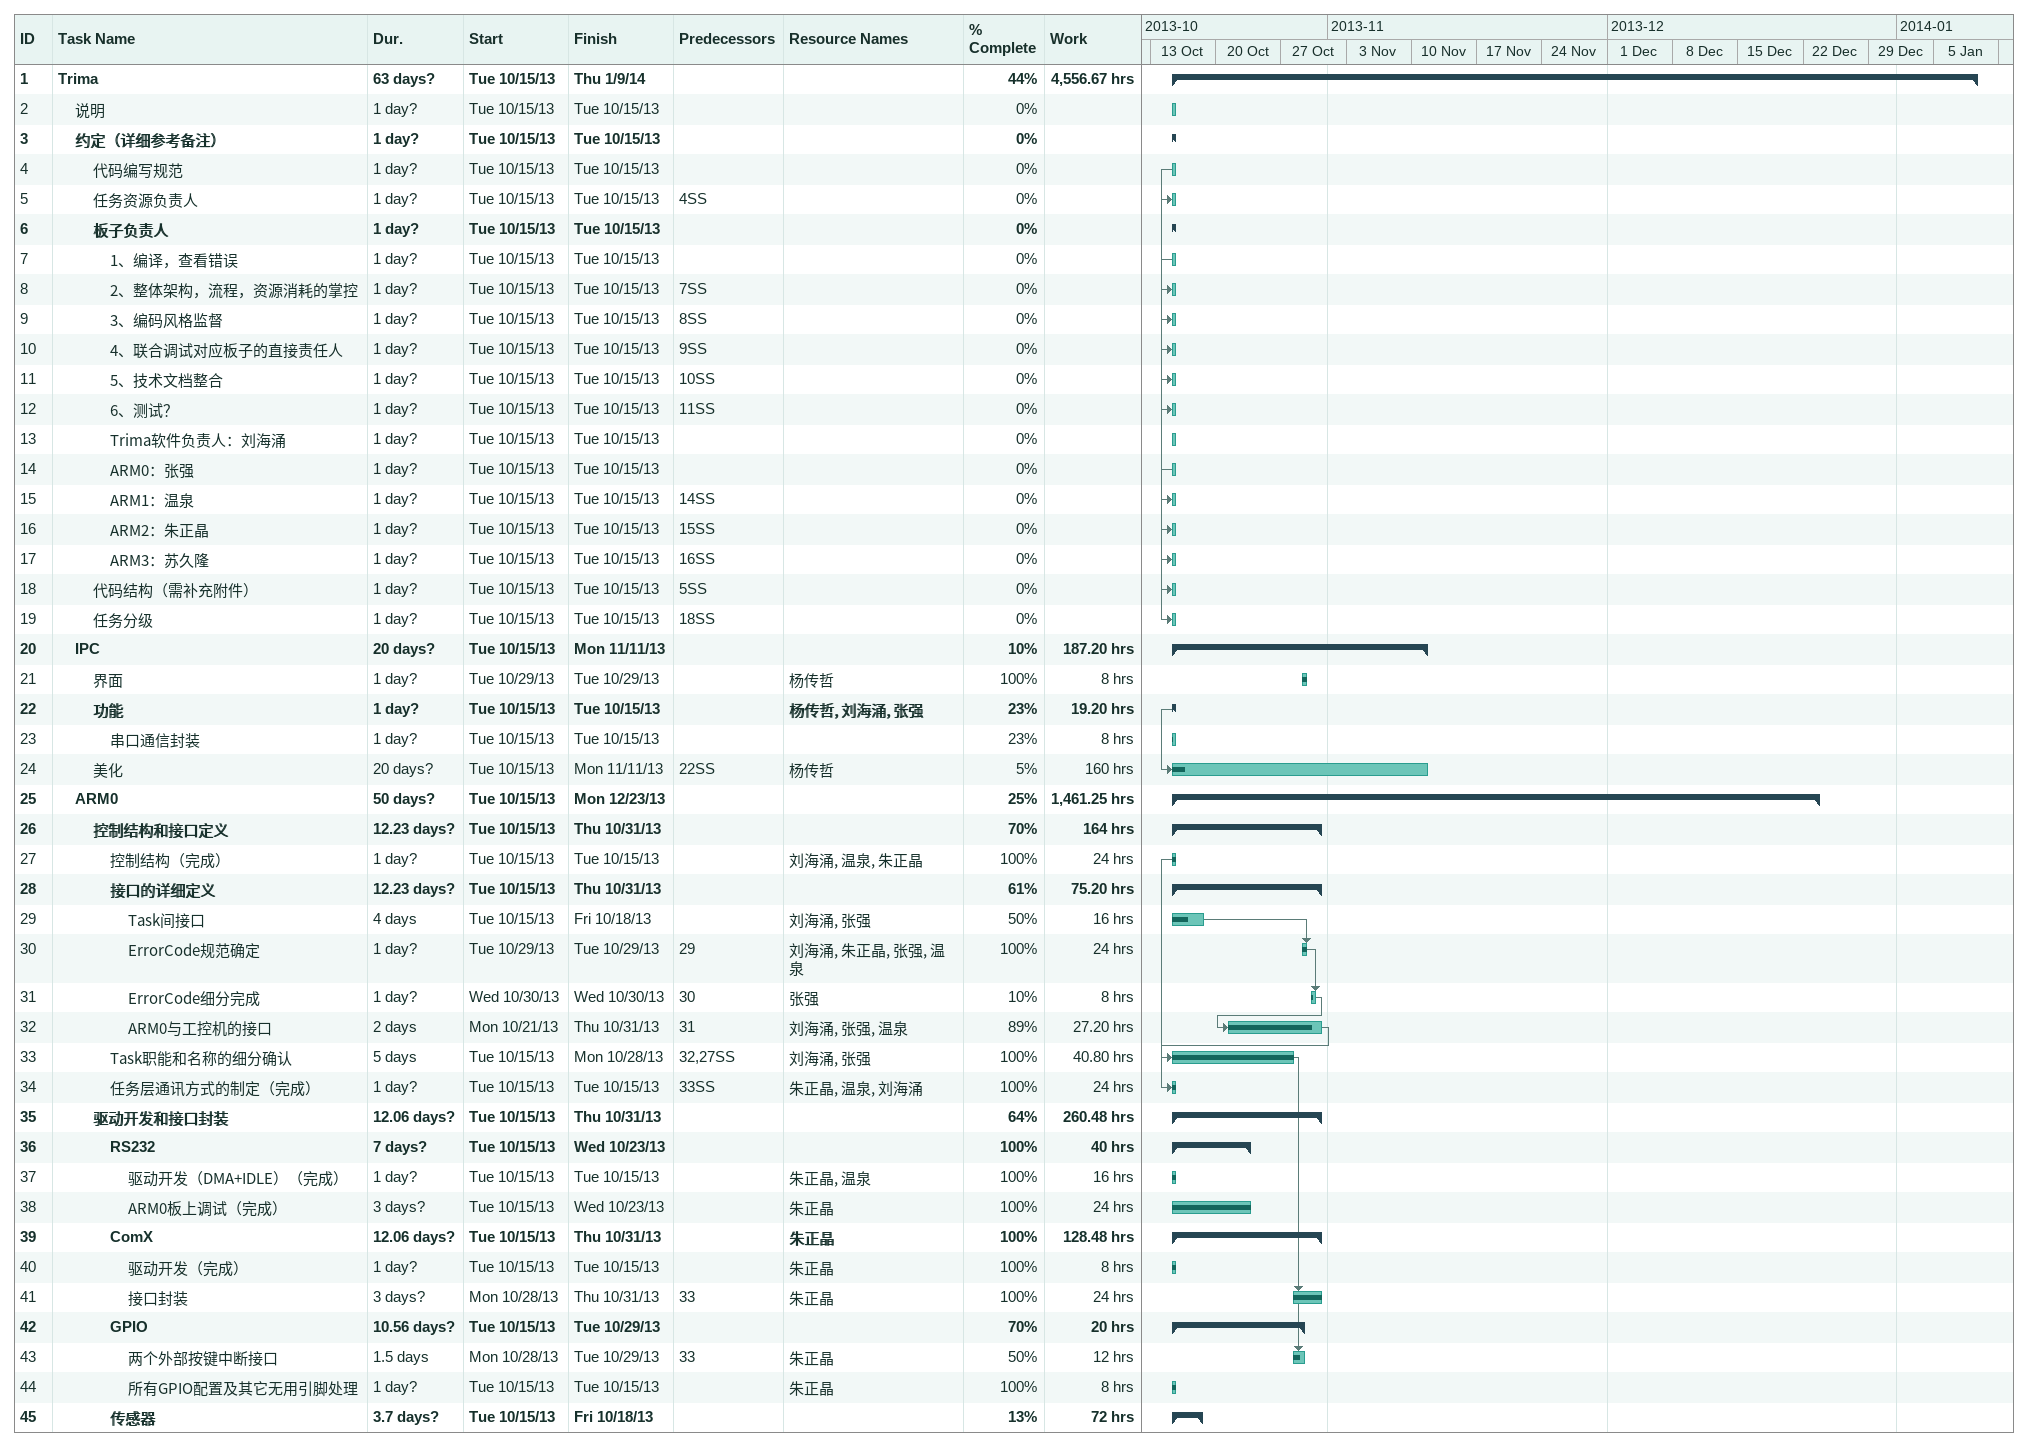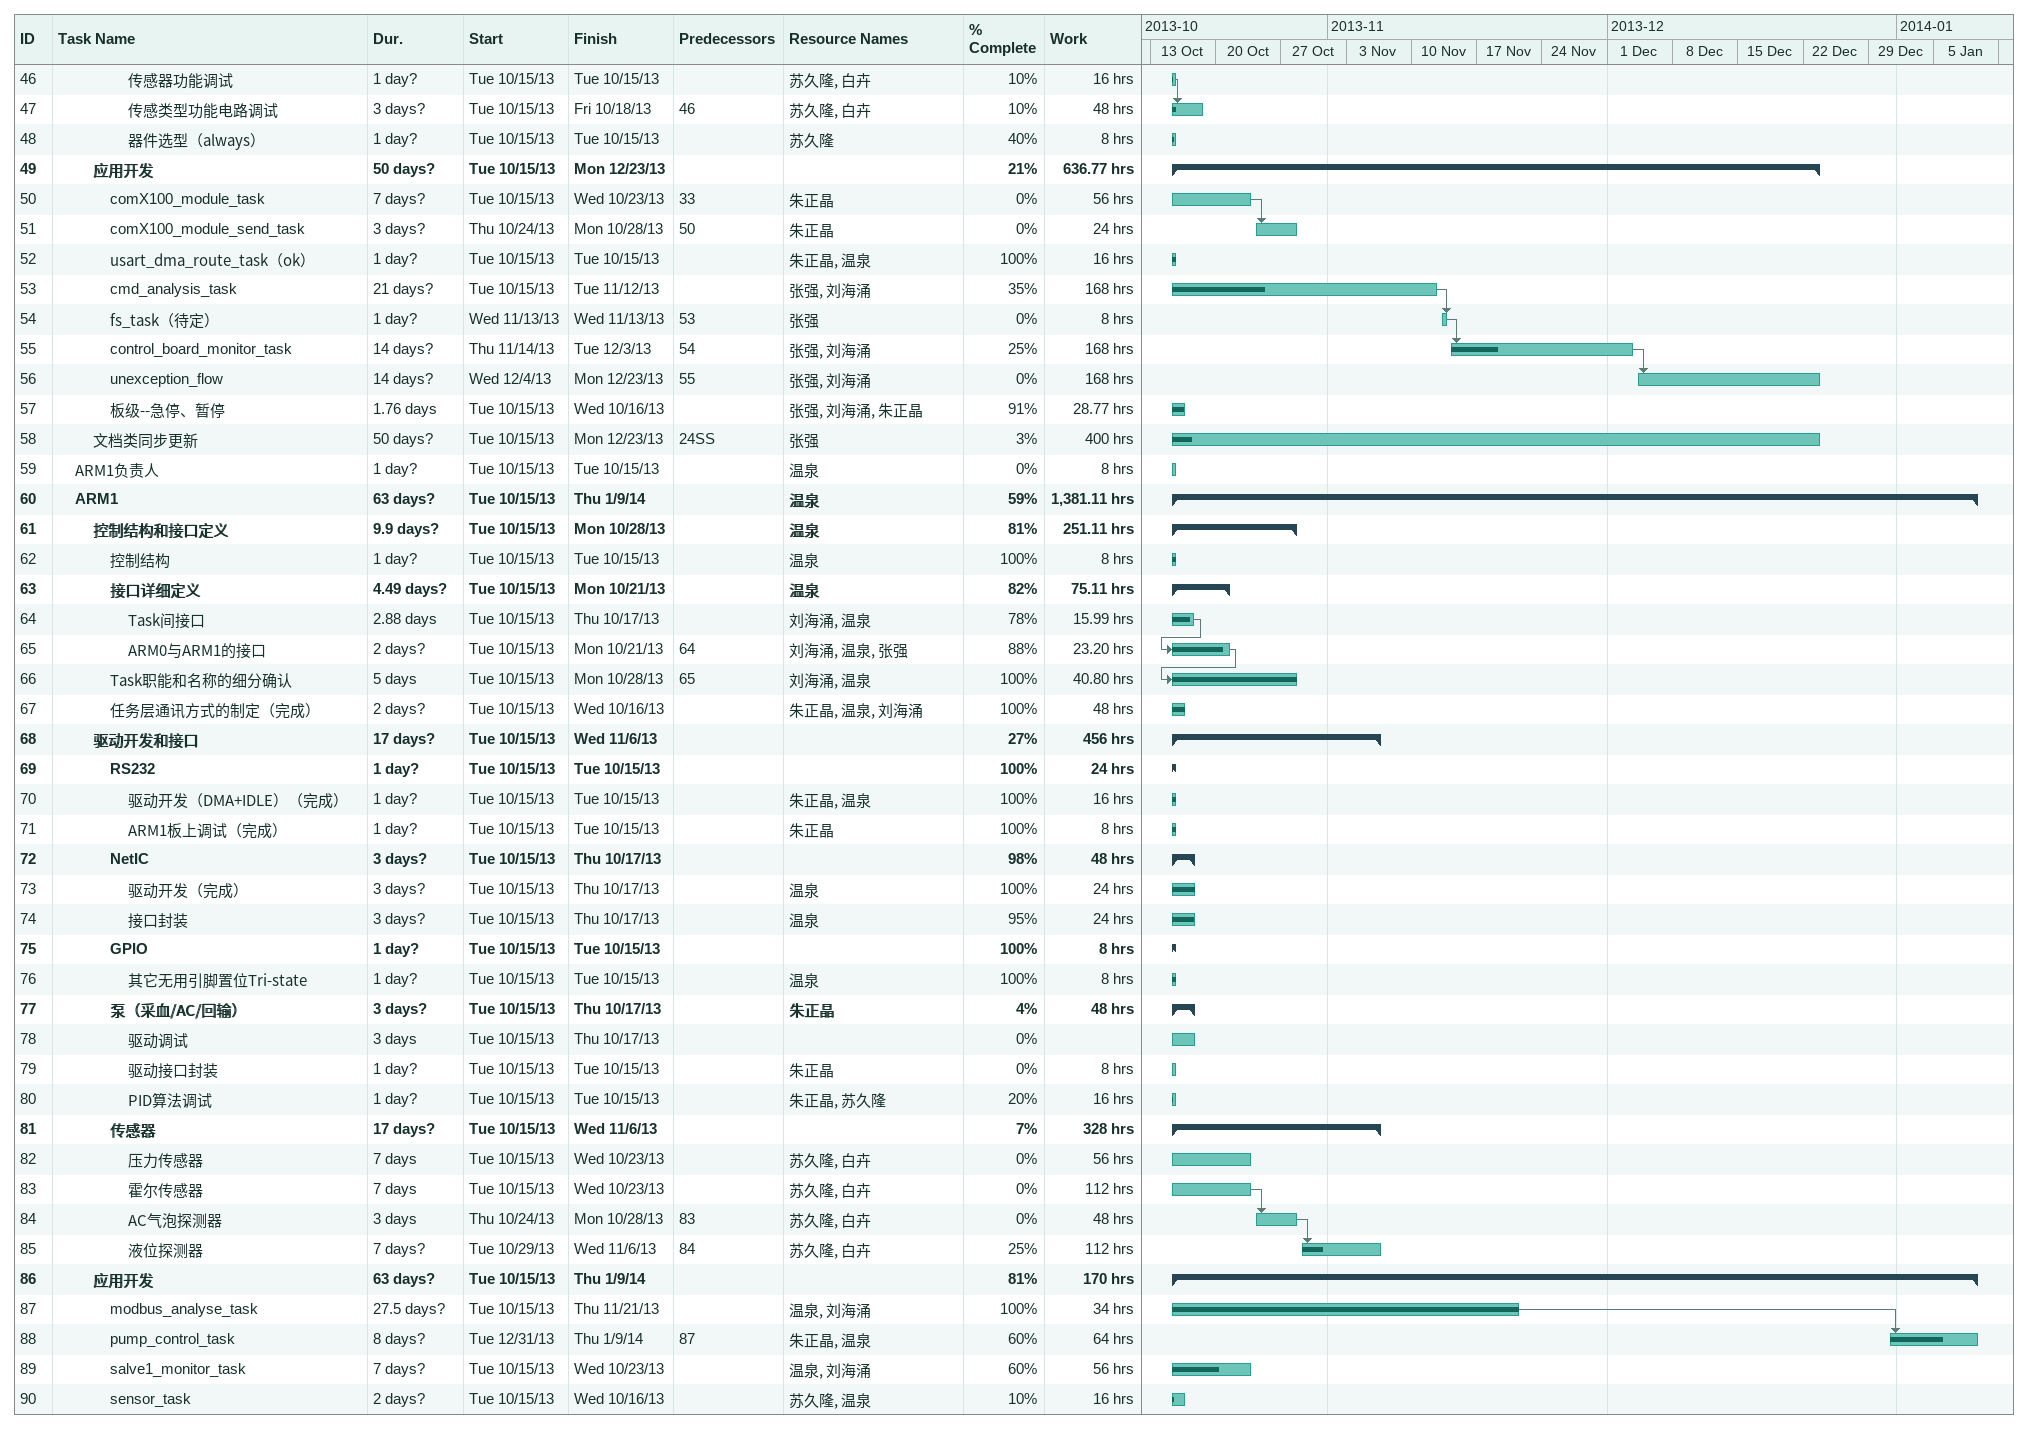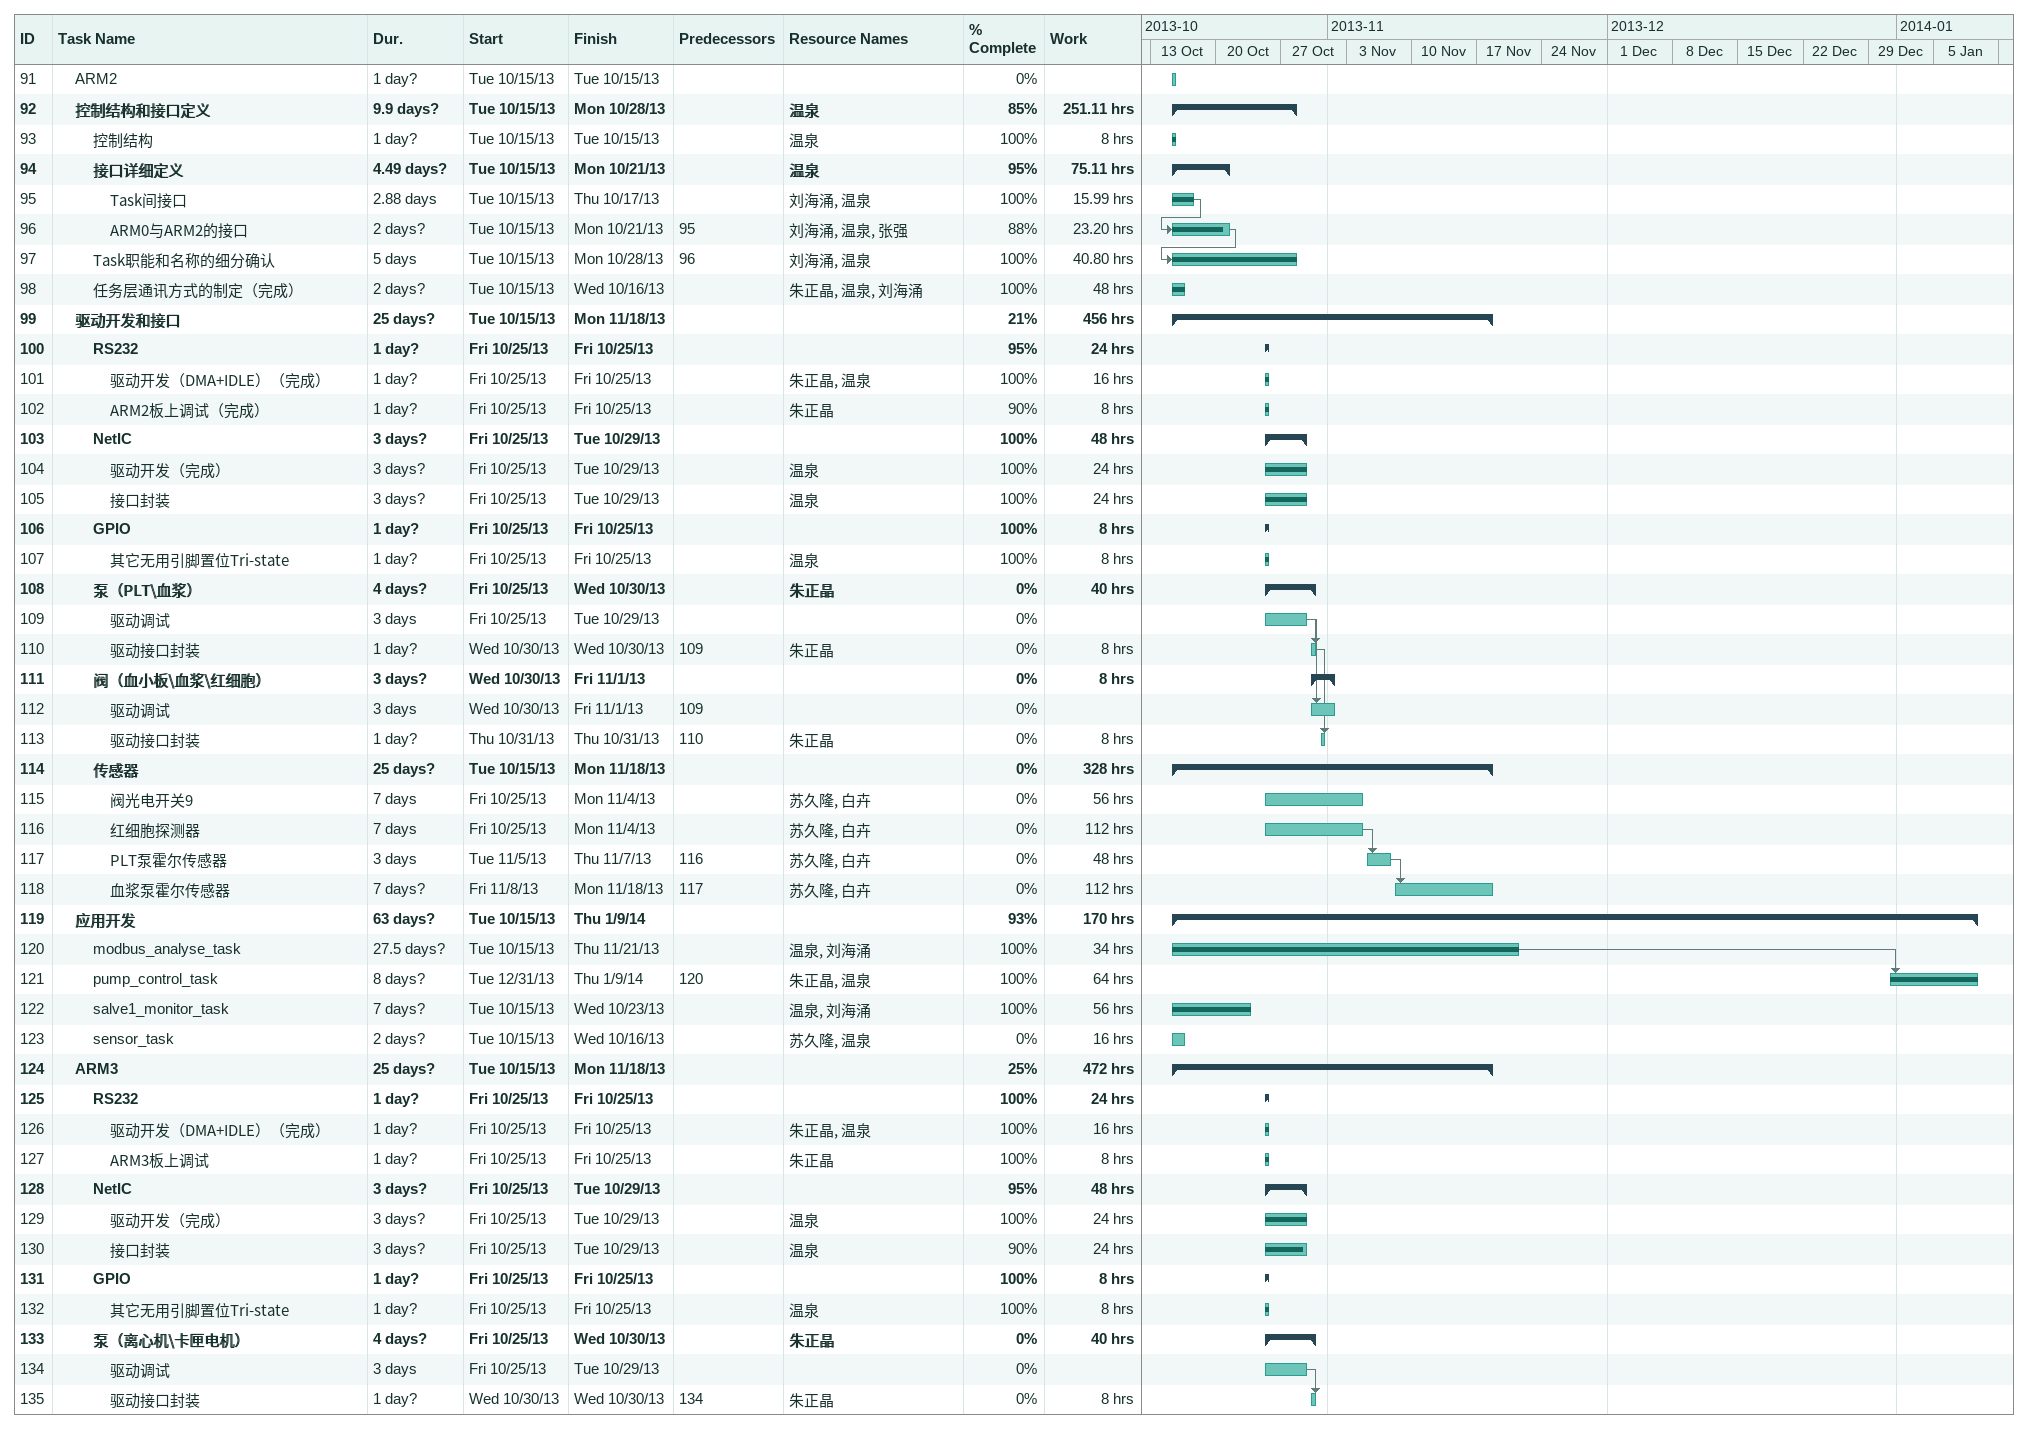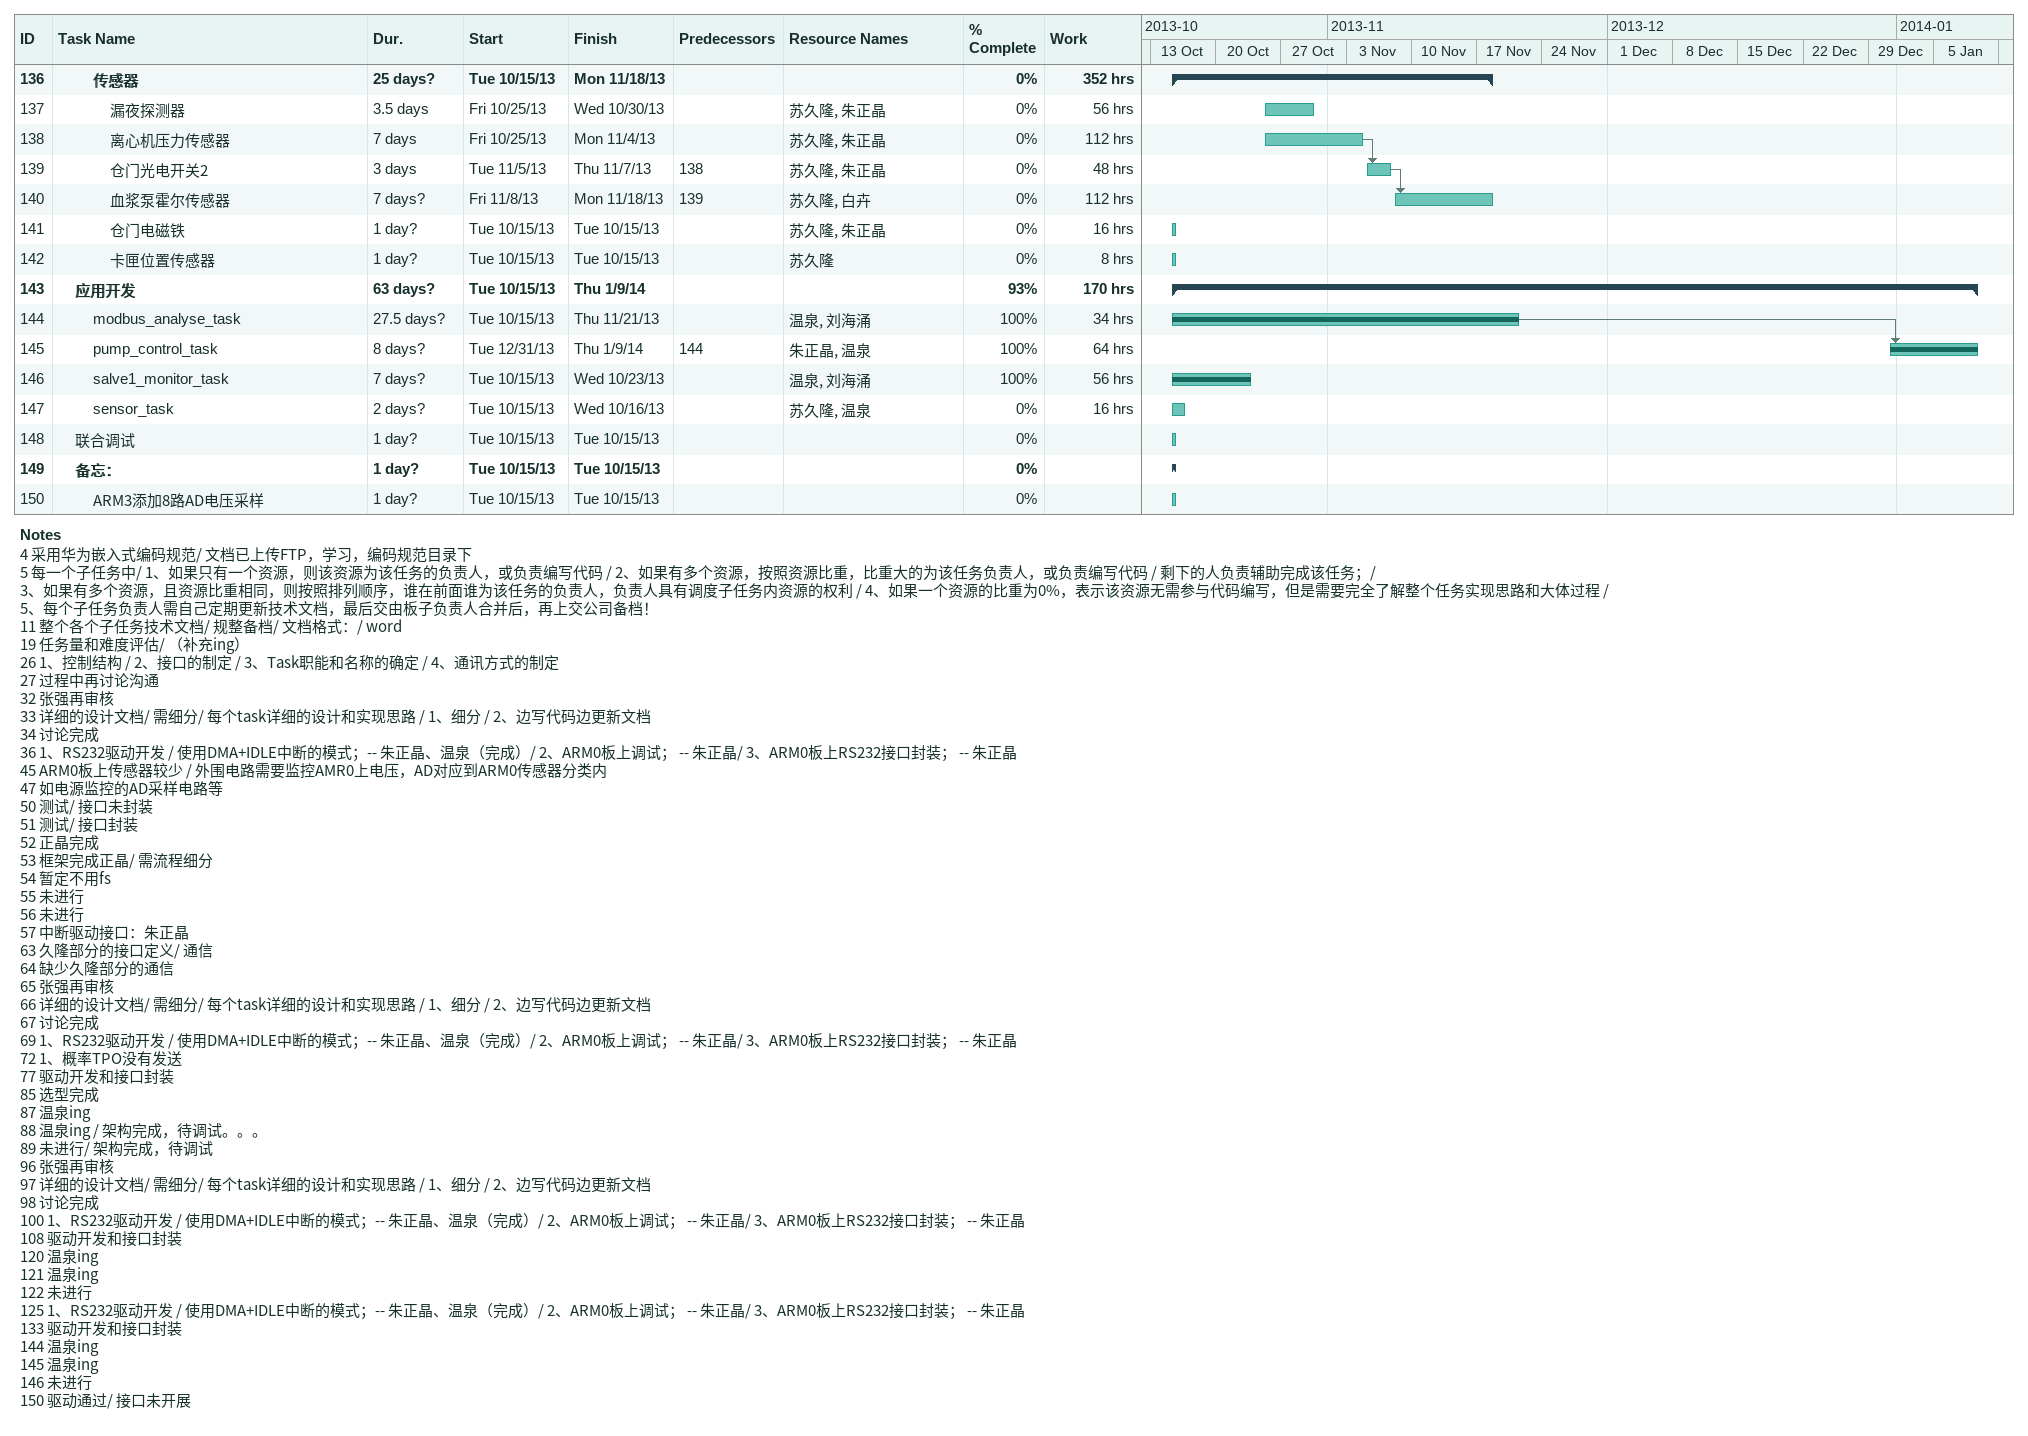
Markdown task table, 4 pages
| ID | Level | Task | Duration | Start | Finish | Predecessors | Resources | % complete | Work (h) |
|---|---|---|---|---|---|---|---|---|---|
| 1 | 1 | **Trima** | 63d? | 2013-10-15 | 2014-01-09 |  |  | 44 | 4556.67 |
| 2 | 2 | 说明 | 1d? | 2013-10-15 | 2013-10-15 |  |  | 0 |  |
| 3 | 2 | **约定（详细参考备注）** | 1d? | 2013-10-15 | 2013-10-15 |  |  | 0 |  |
| 4 | 3 | 代码编写规范 | 1d? | 2013-10-15 | 2013-10-15 |  |  | 0 |  |
| 5 | 3 | 任务资源负责人 | 1d? | 2013-10-15 | 2013-10-15 | 4SS |  | 0 |  |
| 6 | 3 | **板子负责人** | 1d? | 2013-10-15 | 2013-10-15 |  |  | 0 |  |
| 7 | 4 | 1、编译，查看错误 | 1d? | 2013-10-15 | 2013-10-15 |  |  | 0 |  |
| 8 | 4 | 2、整体架构，流程，资源消耗的掌控 | 1d? | 2013-10-15 | 2013-10-15 | 7SS |  | 0 |  |
| 9 | 4 | 3、编码风格监督 | 1d? | 2013-10-15 | 2013-10-15 | 8SS |  | 0 |  |
| 10 | 4 | 4、联合调试对应板子的直接责任人 | 1d? | 2013-10-15 | 2013-10-15 | 9SS |  | 0 |  |
| 11 | 4 | 5、技术文档整合 | 1d? | 2013-10-15 | 2013-10-15 | 10SS |  | 0 |  |
| 12 | 4 | 6、测试？ | 1d? | 2013-10-15 | 2013-10-15 | 11SS |  | 0 |  |
| 13 | 4 | Trima软件负责人：刘海涌 | 1d? | 2013-10-15 | 2013-10-15 |  |  | 0 |  |
| 14 | 4 | ARM0：张强 | 1d? | 2013-10-15 | 2013-10-15 |  |  | 0 |  |
| 15 | 4 | ARM1：温泉 | 1d? | 2013-10-15 | 2013-10-15 | 14SS |  | 0 |  |
| 16 | 4 | ARM2：朱正晶 | 1d? | 2013-10-15 | 2013-10-15 | 15SS |  | 0 |  |
| 17 | 4 | ARM3：苏久隆 | 1d? | 2013-10-15 | 2013-10-15 | 16SS |  | 0 |  |
| 18 | 3 | 代码结构（需补充附件） | 1d? | 2013-10-15 | 2013-10-15 | 5SS |  | 0 |  |
| 19 | 3 | 任务分级 | 1d? | 2013-10-15 | 2013-10-15 | 18SS |  | 0 |  |
| 20 | 2 | **IPC** | 20d? | 2013-10-15 | 2013-11-11 |  |  | 10 | 187.20 |
| 21 | 3 | 界面 | 1d? | 2013-10-29 | 2013-10-29 |  | 杨传哲 | 100 | 8 |
| 22 | 3 | **功能** | 1d? | 2013-10-15 | 2013-10-15 |  | 杨传哲, 刘海涌, 张强 | 23 | 19.20 |
| 23 | 4 | 串口通信封装 | 1d? | 2013-10-15 | 2013-10-15 |  |  | 23 | 8 |
| 24 | 3 | 美化 | 20d? | 2013-10-15 | 2013-11-11 | 22SS | 杨传哲 | 5 | 160 |
| 25 | 2 | **ARM0** | 50d? | 2013-10-15 | 2013-12-23 |  |  | 25 | 1461.25 |
| 26 | 3 | **控制结构和接口定义** | 12.23d? | 2013-10-15 | 2013-10-31 |  |  | 70 | 164 |
| 27 | 4 | 控制结构（完成） | 1d? | 2013-10-15 | 2013-10-15 |  | 刘海涌, 温泉, 朱正晶 | 100 | 24 |
| 28 | 4 | **接口的详细定义** | 12.23d? | 2013-10-15 | 2013-10-31 |  |  | 61 | 75.20 |
| 29 | 5 | Task间接口 | 4d | 2013-10-15 | 2013-10-18 |  | 刘海涌, 张强 | 50 | 16 |
| 30 | 5 | ErrorCode规范确定 | 1d? | 2013-10-29 | 2013-10-29 | 29 | 刘海涌, 朱正晶, 张强, 温泉 | 100 | 24 |
| 31 | 5 | ErrorCode细分完成 | 1d? | 2013-10-30 | 2013-10-30 | 30 | 张强 | 10 | 8 |
| 32 | 5 | ARM0与工控机的接口 | 2d | 2013-10-21 | 2013-10-31 | 31 | 刘海涌, 张强, 温泉 | 89 | 27.20 |
| 33 | 4 | Task职能和名称的细分确认 | 5d | 2013-10-15 | 2013-10-28 | 32, 27SS | 刘海涌, 张强 | 100 | 40.80 |
| 34 | 4 | 任务层通讯方式的制定（完成） | 1d? | 2013-10-15 | 2013-10-15 | 33SS | 朱正晶, 温泉, 刘海涌 | 100 | 24 |
| 35 | 3 | **驱动开发和接口封装** | 12.06d? | 2013-10-15 | 2013-10-31 |  |  | 64 | 260.48 |
| 36 | 4 | **RS232** | 7d? | 2013-10-15 | 2013-10-23 |  |  | 100 | 40 |
| 37 | 5 | 驱动开发（DMA+IDLE）（完成） | 1d? | 2013-10-15 | 2013-10-15 |  | 朱正晶, 温泉 | 100 | 16 |
| 38 | 5 | ARM0板上调试（完成） | 3d? | 2013-10-15 | 2013-10-23 |  | 朱正晶 | 100 | 24 |
| 39 | 4 | **ComX** | 12.06d? | 2013-10-15 | 2013-10-31 |  | 朱正晶 | 100 | 128.48 |
| 40 | 5 | 驱动开发（完成） | 1d? | 2013-10-15 | 2013-10-15 |  | 朱正晶 | 100 | 8 |
| 41 | 5 | 接口封装 | 3d? | 2013-10-28 | 2013-10-31 | 33 | 朱正晶 | 100 | 24 |
| 42 | 4 | **GPIO** | 10.56d? | 2013-10-15 | 2013-10-29 |  |  | 70 | 20 |
| 43 | 5 | 两个外部按键中断接口 | 1.5d | 2013-10-28 | 2013-10-29 | 33 | 朱正晶 | 50 | 12 |
| 44 | 5 | 所有GPIO配置及其它无用引脚处理 | 1d? | 2013-10-15 | 2013-10-15 |  | 朱正晶 | 100 | 8 |
| 45 | 4 | **传感器** | 3.7d? | 2013-10-15 | 2013-10-18 |  |  | 13 | 72 |
| 46 | 5 | 传感器功能调试 | 1d? | 2013-10-15 | 2013-10-15 |  | 苏久隆, 白卉 | 10 | 16 |
| 47 | 5 | 传感类型功能电路调试 | 3d? | 2013-10-15 | 2013-10-18 | 46 | 苏久隆, 白卉 | 10 | 48 |
| 48 | 5 | 器件选型（always） | 1d? | 2013-10-15 | 2013-10-15 |  | 苏久隆 | 40 | 8 |
| 49 | 3 | **应用开发** | 50d? | 2013-10-15 | 2013-12-23 |  |  | 21 | 636.77 |
| 50 | 4 | comX100_module_task | 7d? | 2013-10-15 | 2013-10-23 | 33 | 朱正晶 | 0 | 56 |
| 51 | 4 | comX100_module_send_task | 3d? | 2013-10-24 | 2013-10-28 | 50 | 朱正晶 | 0 | 24 |
| 52 | 4 | usart_dma_route_task（ok） | 1d? | 2013-10-15 | 2013-10-15 |  | 朱正晶, 温泉 | 100 | 16 |
| 53 | 4 | cmd_analysis_task | 21d? | 2013-10-15 | 2013-11-12 |  | 张强, 刘海涌 | 35 | 168 |
| 54 | 4 | fs_task（待定） | 1d? | 2013-11-13 | 2013-11-13 | 53 | 张强 | 0 | 8 |
| 55 | 4 | control_board_monitor_task | 14d? | 2013-11-14 | 2013-12-03 | 54 | 张强, 刘海涌 | 25 | 168 |
| 56 | 4 | unexception_flow | 14d? | 2013-12-04 | 2013-12-23 | 55 | 张强, 刘海涌 | 0 | 168 |
| 57 | 4 | 板级--急停、暂停 | 1.76d | 2013-10-15 | 2013-10-16 |  | 张强, 刘海涌, 朱正晶 | 91 | 28.77 |
| 58 | 3 | 文档类同步更新 | 50d? | 2013-10-15 | 2013-12-23 | 24SS | 张强 | 3 | 400 |
| 59 | 2 | ARM1负责人 | 1d? | 2013-10-15 | 2013-10-15 |  | 温泉 | 0 | 8 |
| 60 | 2 | **ARM1** | 63d? | 2013-10-15 | 2014-01-09 |  | 温泉 | 59 | 1381.11 |
| 61 | 3 | **控制结构和接口定义** | 9.9d? | 2013-10-15 | 2013-10-28 |  | 温泉 | 81 | 251.11 |
| 62 | 4 | 控制结构 | 1d? | 2013-10-15 | 2013-10-15 |  | 温泉 | 100 | 8 |
| 63 | 4 | **接口详细定义** | 4.49d? | 2013-10-15 | 2013-10-21 |  | 温泉 | 82 | 75.11 |
| 64 | 5 | Task间接口 | 2.88d | 2013-10-15 | 2013-10-17 |  | 刘海涌, 温泉 | 78 | 15.99 |
| 65 | 5 | ARM0与ARM1的接口 | 2d? | 2013-10-15 | 2013-10-21 | 64 | 刘海涌, 温泉, 张强 | 88 | 23.20 |
| 66 | 4 | Task职能和名称的细分确认 | 5d | 2013-10-15 | 2013-10-28 | 65 | 刘海涌, 温泉 | 100 | 40.80 |
| 67 | 4 | 任务层通讯方式的制定（完成） | 2d? | 2013-10-15 | 2013-10-16 |  | 朱正晶, 温泉, 刘海涌 | 100 | 48 |
| 68 | 3 | **驱动开发和接口** | 17d? | 2013-10-15 | 2013-11-06 |  |  | 27 | 456 |
| 69 | 4 | **RS232** | 1d? | 2013-10-15 | 2013-10-15 |  |  | 100 | 24 |
| 70 | 5 | 驱动开发（DMA+IDLE）（完成） | 1d? | 2013-10-15 | 2013-10-15 |  | 朱正晶, 温泉 | 100 | 16 |
| 71 | 5 | ARM1板上调试（完成） | 1d? | 2013-10-15 | 2013-10-15 |  | 朱正晶 | 100 | 8 |
| 72 | 4 | **NetIC** | 3d? | 2013-10-15 | 2013-10-17 |  |  | 98 | 48 |
| 73 | 5 | 驱动开发（完成） | 3d? | 2013-10-15 | 2013-10-17 |  | 温泉 | 100 | 24 |
| 74 | 5 | 接口封装 | 3d? | 2013-10-15 | 2013-10-17 |  | 温泉 | 95 | 24 |
| 75 | 4 | **GPIO** | 1d? | 2013-10-15 | 2013-10-15 |  |  | 100 | 8 |
| 76 | 5 | 其它无用引脚置位Tri-state | 1d? | 2013-10-15 | 2013-10-15 |  | 温泉 | 100 | 8 |
| 77 | 4 | **泵（采血/AC/回输）** | 3d? | 2013-10-15 | 2013-10-17 |  | 朱正晶 | 4 | 48 |
| 78 | 5 | 驱动调试 | 3d | 2013-10-15 | 2013-10-17 |  |  | 0 |  |
| 79 | 5 | 驱动接口封装 | 1d? | 2013-10-15 | 2013-10-15 |  | 朱正晶 | 0 | 8 |
| 80 | 5 | PID算法调试 | 1d? | 2013-10-15 | 2013-10-15 |  | 朱正晶, 苏久隆 | 20 | 16 |
| 81 | 4 | **传感器** | 17d? | 2013-10-15 | 2013-11-06 |  |  | 7 | 328 |
| 82 | 5 | 压力传感器 | 7d | 2013-10-15 | 2013-10-23 |  | 苏久隆, 白卉 | 0 | 56 |
| 83 | 5 | 霍尔传感器 | 7d | 2013-10-15 | 2013-10-23 |  | 苏久隆, 白卉 | 0 | 112 |
| 84 | 5 | AC气泡探测器 | 3d | 2013-10-24 | 2013-10-28 | 83 | 苏久隆, 白卉 | 0 | 48 |
| 85 | 5 | 液位探测器 | 7d? | 2013-10-29 | 2013-11-06 | 84 | 苏久隆, 白卉 | 25 | 112 |
| 86 | 3 | **应用开发** | 63d? | 2013-10-15 | 2014-01-09 |  |  | 81 | 170 |
| 87 | 4 | modbus_analyse_task | 27.5d? | 2013-10-15 | 2013-11-21 |  | 温泉, 刘海涌 | 100 | 34 |
| 88 | 4 | pump_control_task | 8d? | 2013-12-31 | 2014-01-09 | 87 | 朱正晶, 温泉 | 60 | 64 |
| 89 | 4 | salve1_monitor_task | 7d? | 2013-10-15 | 2013-10-23 |  | 温泉, 刘海涌 | 60 | 56 |
| 90 | 4 | sensor_task | 2d? | 2013-10-15 | 2013-10-16 |  | 苏久隆, 温泉 | 10 | 16 |
| 91 | 2 | ARM2 | 1d? | 2013-10-15 | 2013-10-15 |  |  | 0 |  |
| 92 | 2 | **控制结构和接口定义** | 9.9d? | 2013-10-15 | 2013-10-28 |  | 温泉 | 85 | 251.11 |
| 93 | 3 | 控制结构 | 1d? | 2013-10-15 | 2013-10-15 |  | 温泉 | 100 | 8 |
| 94 | 3 | **接口详细定义** | 4.49d? | 2013-10-15 | 2013-10-21 |  | 温泉 | 95 | 75.11 |
| 95 | 4 | Task间接口 | 2.88d | 2013-10-15 | 2013-10-17 |  | 刘海涌, 温泉 | 100 | 15.99 |
| 96 | 4 | ARM0与ARM2的接口 | 2d? | 2013-10-15 | 2013-10-21 | 95 | 刘海涌, 温泉, 张强 | 88 | 23.20 |
| 97 | 3 | Task职能和名称的细分确认 | 5d | 2013-10-15 | 2013-10-28 | 96 | 刘海涌, 温泉 | 100 | 40.80 |
| 98 | 3 | 任务层通讯方式的制定（完成） | 2d? | 2013-10-15 | 2013-10-16 |  | 朱正晶, 温泉, 刘海涌 | 100 | 48 |
| 99 | 2 | **驱动开发和接口** | 25d? | 2013-10-15 | 2013-11-18 |  |  | 21 | 456 |
| 100 | 3 | **RS232** | 1d? | 2013-10-25 | 2013-10-25 |  |  | 95 | 24 |
| 101 | 4 | 驱动开发（DMA+IDLE）（完成） | 1d? | 2013-10-25 | 2013-10-25 |  | 朱正晶, 温泉 | 100 | 16 |
| 102 | 4 | ARM2板上调试（完成） | 1d? | 2013-10-25 | 2013-10-25 |  | 朱正晶 | 90 | 8 |
| 103 | 3 | **NetIC** | 3d? | 2013-10-25 | 2013-10-29 |  |  | 100 | 48 |
| 104 | 4 | 驱动开发（完成） | 3d? | 2013-10-25 | 2013-10-29 |  | 温泉 | 100 | 24 |
| 105 | 4 | 接口封装 | 3d? | 2013-10-25 | 2013-10-29 |  | 温泉 | 100 | 24 |
| 106 | 3 | **GPIO** | 1d? | 2013-10-25 | 2013-10-25 |  |  | 100 | 8 |
| 107 | 4 | 其它无用引脚置位Tri-state | 1d? | 2013-10-25 | 2013-10-25 |  | 温泉 | 100 | 8 |
| 108 | 3 | **泵（PLT\血浆）** | 4d? | 2013-10-25 | 2013-10-30 |  | 朱正晶 | 0 | 40 |
| 109 | 4 | 驱动调试 | 3d | 2013-10-25 | 2013-10-29 |  |  | 0 |  |
| 110 | 4 | 驱动接口封装 | 1d? | 2013-10-30 | 2013-10-30 | 109 | 朱正晶 | 0 | 8 |
| 111 | 3 | **阀（血小板\血浆\红细胞）** | 3d? | 2013-10-30 | 2013-11-01 |  |  | 0 | 8 |
| 112 | 4 | 驱动调试 | 3d | 2013-10-30 | 2013-11-01 | 109 |  | 0 |  |
| 113 | 4 | 驱动接口封装 | 1d? | 2013-10-31 | 2013-10-31 | 110 | 朱正晶 | 0 | 8 |
| 114 | 3 | **传感器** | 25d? | 2013-10-15 | 2013-11-18 |  |  | 0 | 328 |
| 115 | 4 | 阀光电开关9 | 7d | 2013-10-25 | 2013-11-04 |  | 苏久隆, 白卉 | 0 | 56 |
| 116 | 4 | 红细胞探测器 | 7d | 2013-10-25 | 2013-11-04 |  | 苏久隆, 白卉 | 0 | 112 |
| 117 | 4 | PLT泵霍尔传感器 | 3d | 2013-11-05 | 2013-11-07 | 116 | 苏久隆, 白卉 | 0 | 48 |
| 118 | 4 | 血浆泵霍尔传感器 | 7d? | 2013-11-08 | 2013-11-18 | 117 | 苏久隆, 白卉 | 0 | 112 |
| 119 | 2 | **应用开发** | 63d? | 2013-10-15 | 2014-01-09 |  |  | 93 | 170 |
| 120 | 3 | modbus_analyse_task | 27.5d? | 2013-10-15 | 2013-11-21 |  | 温泉, 刘海涌 | 100 | 34 |
| 121 | 3 | pump_control_task | 8d? | 2013-12-31 | 2014-01-09 | 120 | 朱正晶, 温泉 | 100 | 64 |
| 122 | 3 | salve1_monitor_task | 7d? | 2013-10-15 | 2013-10-23 |  | 温泉, 刘海涌 | 100 | 56 |
| 123 | 3 | sensor_task | 2d? | 2013-10-15 | 2013-10-16 |  | 苏久隆, 温泉 | 0 | 16 |
| 124 | 2 | **ARM3** | 25d? | 2013-10-15 | 2013-11-18 |  |  | 25 | 472 |
| 125 | 3 | **RS232** | 1d? | 2013-10-25 | 2013-10-25 |  |  | 100 | 24 |
| 126 | 4 | 驱动开发（DMA+IDLE）（完成） | 1d? | 2013-10-25 | 2013-10-25 |  | 朱正晶, 温泉 | 100 | 16 |
| 127 | 4 | ARM3板上调试 | 1d? | 2013-10-25 | 2013-10-25 |  | 朱正晶 | 100 | 8 |
| 128 | 3 | **NetIC** | 3d? | 2013-10-25 | 2013-10-29 |  |  | 95 | 48 |
| 129 | 4 | 驱动开发（完成） | 3d? | 2013-10-25 | 2013-10-29 |  | 温泉 | 100 | 24 |
| 130 | 4 | 接口封装 | 3d? | 2013-10-25 | 2013-10-29 |  | 温泉 | 90 | 24 |
| 131 | 3 | **GPIO** | 1d? | 2013-10-25 | 2013-10-25 |  |  | 100 | 8 |
| 132 | 4 | 其它无用引脚置位Tri-state | 1d? | 2013-10-25 | 2013-10-25 |  | 温泉 | 100 | 8 |
| 133 | 3 | **泵（离心机\卡匣电机）** | 4d? | 2013-10-25 | 2013-10-30 |  | 朱正晶 | 0 | 40 |
| 134 | 4 | 驱动调试 | 3d | 2013-10-25 | 2013-10-29 |  |  | 0 |  |
| 135 | 4 | 驱动接口封装 | 1d? | 2013-10-30 | 2013-10-30 | 134 | 朱正晶 | 0 | 8 |
| 136 | 3 | **传感器** | 25d? | 2013-10-15 | 2013-11-18 |  |  | 0 | 352 |
| 137 | 4 | 漏夜探测器 | 3.5d | 2013-10-25 | 2013-10-30 |  | 苏久隆, 朱正晶 | 0 | 56 |
| 138 | 4 | 离心机压力传感器 | 7d | 2013-10-25 | 2013-11-04 |  | 苏久隆, 朱正晶 | 0 | 112 |
| 139 | 4 | 仓门光电开关2 | 3d | 2013-11-05 | 2013-11-07 | 138 | 苏久隆, 朱正晶 | 0 | 48 |
| 140 | 4 | 血浆泵霍尔传感器 | 7d? | 2013-11-08 | 2013-11-18 | 139 | 苏久隆, 白卉 | 0 | 112 |
| 141 | 4 | 仓门电磁铁 | 1d? | 2013-10-15 | 2013-10-15 |  | 苏久隆, 朱正晶 | 0 | 16 |
| 142 | 4 | 卡匣位置传感器 | 1d? | 2013-10-15 | 2013-10-15 |  | 苏久隆 | 0 | 8 |
| 143 | 2 | **应用开发** | 63d? | 2013-10-15 | 2014-01-09 |  |  | 93 | 170 |
| 144 | 3 | modbus_analyse_task | 27.5d? | 2013-10-15 | 2013-11-21 |  | 温泉, 刘海涌 | 100 | 34 |
| 145 | 3 | pump_control_task | 8d? | 2013-12-31 | 2014-01-09 | 144 | 朱正晶, 温泉 | 100 | 64 |
| 146 | 3 | salve1_monitor_task | 7d? | 2013-10-15 | 2013-10-23 |  | 温泉, 刘海涌 | 100 | 56 |
| 147 | 3 | sensor_task | 2d? | 2013-10-15 | 2013-10-16 |  | 苏久隆, 温泉 | 0 | 16 |
| 148 | 2 | 联合调试 | 1d? | 2013-10-15 | 2013-10-15 |  |  | 0 |  |
| 149 | 2 | **备忘：** | 1d? | 2013-10-15 | 2013-10-15 |  |  | 0 |  |
| 150 | 3 | ARM3添加8路AD电压采样 | 1d? | 2013-10-15 | 2013-10-15 |  |  | 0 |  |

Notes
- 4: 采用华为嵌入式编码规范 / 文档已上传FTP，学习，编码规范目录下
- 5: 每一个子任务中 / 1、如果只有一个资源，则该资源为该任务的负责人，或负责编写代码 / 2、如果有多个资源，按照资源比重，比重大的为该任务负责人，或负责编写代码 / 剩下的人负责辅助完成该任务； / 3、如果有多个资源，且资源比重相同，则按照排列顺序，谁在前面谁为该任务的负责人，负责人具有调度子任务内资源的权利 / 4、如果一个资源的比重为0%，表示该资源无需参与代码编写，但是需要完全了解整个任务实现思路和大体过程 / 5、每个子任务负责人需自己定期更新技术文档，最后交由板子负责人合并后，再上交公司备档！
- 11: 整个各个子任务技术文档 / 规整备档 / 文档格式： / word
- 19: 任务量和难度评估 / （补充ing）
- 26: 1、控制结构 / 2、接口的制定 / 3、Task职能和名称的确定 / 4、通讯方式的制定
- 27: 过程中再讨论沟通
- 32: 张强再审核
- 33: 详细的设计文档 / 需细分 / 每个task详细的设计和实现思路 / 1、细分 / 2、边写代码边更新文档
- 34: 讨论完成
- 36: 1、RS232驱动开发 / 使用DMA+IDLE中断的模式；-- 朱正晶、温泉（完成） / 2、ARM0板上调试； -- 朱正晶 / 3、ARM0板上RS232接口封装； -- 朱正晶
- 45: ARM0板上传感器较少 / 外围电路需要监控AMR0上电压，AD对应到ARM0传感器分类内
- 47: 如电源监控的AD采样电路等
- 50: 测试 / 接口未封装
- 51: 测试 / 接口封装
- 52: 正晶 完成
- 53: 框架完成 正晶 / 需流程细分
- 54: 暂定不用fs
- 55: 未进行
- 56: 未进行
- 57: 中断驱动接口：朱正晶
- 63: 久隆部分的接口定义 / 通信
- 64: 缺少久隆部分的通信
- 65: 张强再审核
- 66: 详细的设计文档 / 需细分 / 每个task详细的设计和实现思路 / 1、细分 / 2、边写代码边更新文档
- 67: 讨论完成
- 69: 1、RS232驱动开发 / 使用DMA+IDLE中断的模式；-- 朱正晶、温泉（完成） / 2、ARM0板上调试； -- 朱正晶 / 3、ARM0板上RS232接口封装； -- 朱正晶
- 72: 1、概率TPO没有发送
- 77: 驱动开发和接口封装
- 85: 选型完成
- 87: 温泉 ing
- 88: 温泉 ing / 架构完成，待调试。。。
- 89: 未进行 / 架构完成，待调试
- 96: 张强再审核
- 97: 详细的设计文档 / 需细分 / 每个task详细的设计和实现思路 / 1、细分 / 2、边写代码边更新文档
- 98: 讨论完成
- 100: 1、RS232驱动开发 / 使用DMA+IDLE中断的模式；-- 朱正晶、温泉（完成） / 2、ARM0板上调试； -- 朱正晶 / 3、ARM0板上RS232接口封装； -- 朱正晶
- 108: 驱动开发和接口封装
- 120: 温泉 ing
- 121: 温泉 ing
- 122: 未进行
- 125: 1、RS232驱动开发 / 使用DMA+IDLE中断的模式；-- 朱正晶、温泉（完成） / 2、ARM0板上调试； -- 朱正晶 / 3、ARM0板上RS232接口封装； -- 朱正晶
- 133: 驱动开发和接口封装
- 144: 温泉 ing
- 145: 温泉 ing
- 146: 未进行
- 150: 驱动通过 / 接口未开展
